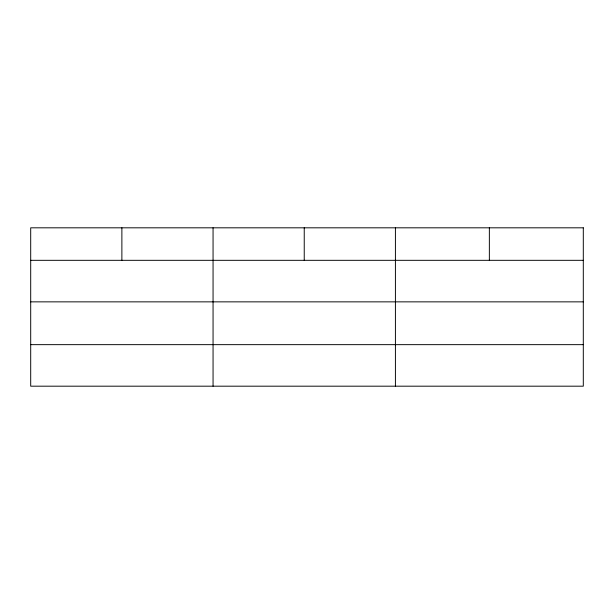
<?xml version="1.0" encoding="UTF-8"?>
<svg xmlns="http://www.w3.org/2000/svg" width="614" height="614" viewBox="0 0 614 614"><rect width="100%" height="100%" fill="white"/><g stroke="black" fill="none" stroke-linecap="round" stroke-linejoin="round"><path stroke-width="0.92" d="M30.7 260.321L583.3 260.321M30.7 301.858L583.3 301.858M30.7 344.654L583.3 344.654M489.358 227.817L489.358 260.321M395.416 227.817L395.416 386.183M304.237 227.817L304.237 260.321M213.058 227.817L213.058 386.183M121.879 227.817L121.879 260.321M583.3 227.817L30.7 227.817L30.7 386.183L583.3 386.183L583.3 227.817"/></g></svg>
